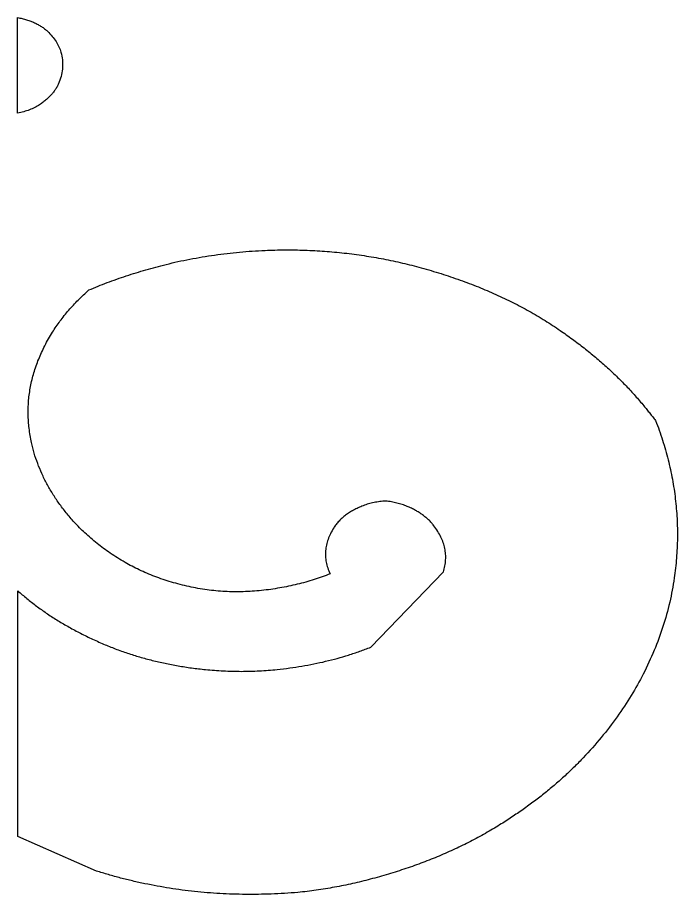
# Model space of a CAD drawing. Header units: centimetres. Extents: x -1.65 to 1.65, y -4.26 to 4.26.
# Drawn here: x -1.315 to -0.52, y -2.512 to -1.456 of the extents above; entities that cross this region are included whole.
import ezdxf

# ---------------------------------------------------------------- set-up
doc = ezdxf.new("R2010")
doc.units = ezdxf.units.CM
doc.header["$MEASUREMENT"] = 0
doc.layers.add('Layer 1', color=7, linetype='Continuous')

msp = doc.modelspace()

# ---------------------------------------------------------------- linework, layer by layer
at = {"layer": 'Layer 1', "color": 177}
for points, knots in [([(-1.28828, -1.56152), (-1.28682, -1.56054), (-1.28539, -1.55952), (-1.284, -1.55846), (-1.284, -1.55846), (-1.28267, -1.55745), (-1.28138, -1.5564), (-1.28012, -1.55531), (-1.28012, -1.55531), (-1.27893, -1.55427), (-1.27776, -1.55318), (-1.27664, -1.55206), (-1.27664, -1.55206), (-1.27557, -1.551), (-1.27454, -1.5499), (-1.27356, -1.54876), (-1.27356, -1.54876), (-1.27258, -1.54762), (-1.27164, -1.54646), (-1.27075, -1.54525), (-1.27075, -1.54525), (-1.26991, -1.5441), (-1.26911, -1.54291), (-1.26836, -1.54169), (-1.26836, -1.54169), (-1.2676, -1.54045), (-1.26689, -1.53918), (-1.26624, -1.53788), (-1.26624, -1.53788), (-1.26561, -1.53663), (-1.26505, -1.53535), (-1.26453, -1.53406), (-1.26453, -1.53406), (-1.2634, -1.53115), (-1.26249, -1.52817), (-1.26181, -1.52513), (-1.26181, -1.52513), (-1.26116, -1.5222), (-1.26075, -1.51922), (-1.26058, -1.51623), (-1.26058, -1.51623), (-1.26041, -1.51326), (-1.26049, -1.51027), (-1.26081, -1.50731), (-1.26081, -1.50731), (-1.26114, -1.50429), (-1.26171, -1.50129), (-1.26253, -1.49836), (-1.26253, -1.49836), (-1.26315, -1.49613), (-1.26393, -1.49395), (-1.26489, -1.49183), (-1.26489, -1.49183), (-1.26592, -1.48957), (-1.26711, -1.48739), (-1.26845, -1.4853), (-1.26845, -1.4853), (-1.26984, -1.48314), (-1.27136, -1.48108), (-1.27302, -1.47912), (-1.27302, -1.47912), (-1.27483, -1.47698), (-1.27676, -1.47495), (-1.27881, -1.47304), (-1.27881, -1.47304), (-1.27989, -1.47202), (-1.28103, -1.47105), (-1.28221, -1.47013), (-1.28221, -1.47013), (-1.28347, -1.46914), (-1.28478, -1.4682), (-1.28612, -1.46732), (-1.28612, -1.46732), (-1.2874, -1.46647), (-1.28871, -1.46567), (-1.29006, -1.46493), (-1.29006, -1.46493), (-1.29149, -1.46415), (-1.29295, -1.4634), (-1.29444, -1.46272), (-1.29444, -1.46272), (-1.29592, -1.46204), (-1.29744, -1.4614), (-1.29897, -1.46083), (-1.29897, -1.46083), (-1.30058, -1.46021), (-1.3022, -1.45966), (-1.30385, -1.45916), (-1.30385, -1.45916), (-1.30562, -1.45862), (-1.3074, -1.45813), (-1.3092, -1.4577), (-1.3092, -1.4577), (-1.31105, -1.45724), (-1.31293, -1.45685), (-1.31482, -1.4565), (-1.31482, -1.4565), (-1.31482, -1.4565), (-1.31471, -1.5717), (-1.31471, -1.5717), (-1.31471, -1.5717), (-1.31221, -1.57119), (-1.30975, -1.57058), (-1.30731, -1.56987), (-1.30731, -1.56987), (-1.30499, -1.56919), (-1.3027, -1.56842), (-1.30045, -1.56756), (-1.30045, -1.56756), (-1.29824, -1.56671), (-1.29608, -1.56576), (-1.29398, -1.56471), (-1.29398, -1.56471), (-1.29203, -1.56375), (-1.29012, -1.56268), (-1.28828, -1.56152)], [0, 0, 0, 0, 0.0333333, 0.0333333, 0.0333333, 0.0333333, 0.0666667, 0.0666667, 0.0666667, 0.0666667, 0.1, 0.1, 0.1, 0.1, 0.1333333, 0.1333333, 0.1333333, 0.1333333, 0.1666667, 0.1666667, 0.1666667, 0.1666667, 0.2, 0.2, 0.2, 0.2, 0.2333333, 0.2333333, 0.2333333, 0.2333333, 0.2666667, 0.2666667, 0.2666667, 0.2666667, 0.3, 0.3, 0.3, 0.3, 0.3333333, 0.3333333, 0.3333333, 0.3333333, 0.3666667, 0.3666667, 0.3666667, 0.3666667, 0.4, 0.4, 0.4, 0.4, 0.4333333, 0.4333333, 0.4333333, 0.4333333, 0.4666667, 0.4666667, 0.4666667, 0.4666667, 0.5, 0.5, 0.5, 0.5, 0.5333333, 0.5333333, 0.5333333, 0.5333333, 0.5666667, 0.5666667, 0.5666667, 0.5666667, 0.6, 0.6, 0.6, 0.6, 0.6333333, 0.6333333, 0.6333333, 0.6333333, 0.6666667, 0.6666667, 0.6666667, 0.6666667, 0.7, 0.7, 0.7, 0.7, 0.7333333, 0.7333333, 0.7333333, 0.7333333, 0.7666667, 0.7666667, 0.7666667, 0.7666667, 0.8, 0.8, 0.8, 0.8, 0.8333333, 0.8333333, 0.8333333, 0.8333333, 0.8666667, 0.8666667, 0.8666667, 0.8666667, 0.9, 0.9, 0.9, 0.9, 0.9333333, 0.9333333, 0.9333333, 0.9333333, 1, 1, 1, 1]), ([(-0.97738, -2.5093), (-0.96992, -2.50853), (-0.96247, -2.50762), (-0.95504, -2.50656), (-0.95504, -2.50656), (-0.9477, -2.50552), (-0.94037, -2.50433), (-0.93307, -2.503), (-0.93307, -2.503), (-0.92578, -2.50168), (-0.91851, -2.50022), (-0.91128, -2.4986), (-0.91128, -2.4986), (-0.90417, -2.49703), (-0.89711, -2.49532), (-0.89008, -2.49345), (-0.89008, -2.49345), (-0.88277, -2.49151), (-0.87547, -2.48945), (-0.86822, -2.48727), (-0.86822, -2.48727), (-0.86113, -2.48514), (-0.85408, -2.4829), (-0.84706, -2.48053), (-0.84706, -2.48053), (-0.84022, -2.47823), (-0.83344, -2.47581), (-0.8267, -2.47326), (-0.8267, -2.47326), (-0.82013, -2.47077), (-0.81359, -2.46818), (-0.80712, -2.46546), (-0.80712, -2.46546), (-0.80064, -2.46274), (-0.79421, -2.4599), (-0.78784, -2.45693), (-0.78784, -2.45693), (-0.78166, -2.45407), (-0.77555, -2.45108), (-0.7695, -2.44797), (-0.7695, -2.44797), (-0.76338, -2.44483), (-0.75734, -2.44157), (-0.75136, -2.43819), (-0.75136, -2.43819), (-0.74559, -2.43492), (-0.73989, -2.43155), (-0.73425, -2.42805), (-0.73425, -2.42805), (-0.72939, -2.42503), (-0.72458, -2.42194), (-0.71981, -2.41878), (-0.71981, -2.41878), (-0.71515, -2.4157), (-0.71055, -2.41255), (-0.70598, -2.40932), (-0.70598, -2.40932), (-0.70142, -2.4061), (-0.69692, -2.40282), (-0.69246, -2.39947), (-0.69246, -2.39947), (-0.68811, -2.39619), (-0.68381, -2.39285), (-0.67958, -2.38945), (-0.67958, -2.38945), (-0.6754, -2.38609), (-0.67128, -2.38267), (-0.66721, -2.37918), (-0.66721, -2.37918), (-0.66327, -2.37578), (-0.65937, -2.37232), (-0.65553, -2.3688), (-0.65553, -2.3688), (-0.65169, -2.36527), (-0.64792, -2.36168), (-0.6442, -2.35802), (-0.6442, -2.35802), (-0.64059, -2.35446), (-0.63704, -2.35084), (-0.63356, -2.34716), (-0.63356, -2.34716), (-0.62607, -2.33923), (-0.61884, -2.33107), (-0.6119, -2.32269), (-0.6119, -2.32269), (-0.60527, -2.31468), (-0.59893, -2.30645), (-0.59287, -2.29802), (-0.59287, -2.29802), (-0.58687, -2.28965), (-0.58119, -2.28107), (-0.57581, -2.2723), (-0.57581, -2.2723), (-0.57068, -2.26389), (-0.56586, -2.25529), (-0.56137, -2.24653), (-0.56137, -2.24653), (-0.55659, -2.23718), (-0.55219, -2.22765), (-0.54816, -2.21795), (-0.54816, -2.21795), (-0.54426, -2.20858), (-0.54075, -2.19907), (-0.53764, -2.18941), (-0.53764, -2.18941), (-0.53452, -2.17978), (-0.53181, -2.17001), (-0.52951, -2.16015), (-0.52951, -2.16015), (-0.52726, -2.15048), (-0.52543, -2.14073), (-0.52401, -2.13091), (-0.52401, -2.13091), (-0.52287, -2.12295), (-0.52198, -2.11495), (-0.52135, -2.10692), (-0.52135, -2.10692), (-0.52072, -2.09894), (-0.52035, -2.09095), (-0.52025, -2.08294), (-0.52025, -2.08294), (-0.52014, -2.07505), (-0.52029, -2.06716), (-0.5207, -2.05929), (-0.5207, -2.05929), (-0.52112, -2.05137), (-0.52179, -2.04347), (-0.52272, -2.03561), (-0.52272, -2.03561), (-0.52366, -2.02773), (-0.52484, -2.0199), (-0.52628, -2.01211), (-0.52628, -2.01211), (-0.52774, -2.00421), (-0.52945, -1.99637), (-0.53142, -1.98859), (-0.53142, -1.98859), (-0.53341, -1.98068), (-0.53566, -1.97284), (-0.53814, -1.96506), (-0.53814, -1.96506), (-0.54067, -1.95712), (-0.54345, -1.94927), (-0.54646, -1.94149), (-0.54646, -1.94149), (-0.54763, -1.94), (-0.54881, -1.9385), (-0.54999, -1.93702), (-0.54999, -1.93702), (-0.55115, -1.93555), (-0.55231, -1.93409), (-0.55347, -1.93264), (-0.55347, -1.93264), (-0.55465, -1.93118), (-0.55582, -1.92972), (-0.557, -1.92826), (-0.557, -1.92826), (-0.55821, -1.92677), (-0.55944, -1.92527), (-0.56066, -1.92378), (-0.56066, -1.92378), (-0.56403, -1.91968), (-0.56747, -1.91564), (-0.571, -1.91168), (-0.571, -1.91168), (-0.57461, -1.9076), (-0.57832, -1.90359), (-0.5821, -1.89966), (-0.5821, -1.89966), (-0.58588, -1.89572), (-0.58972, -1.89186), (-0.59365, -1.88805), (-0.59365, -1.88805), (-0.59768, -1.88415), (-0.60179, -1.88032), (-0.60596, -1.87655), (-0.60596, -1.87655), (-0.61021, -1.87272), (-0.61454, -1.86897), (-0.61892, -1.86528), (-0.61892, -1.86528), (-0.62343, -1.86149), (-0.628, -1.85778), (-0.63263, -1.85414), (-0.63263, -1.85414), (-0.63726, -1.85051), (-0.64195, -1.84694), (-0.64671, -1.84347), (-0.64671, -1.84347), (-0.65157, -1.83988), (-0.65651, -1.83639), (-0.6615, -1.83296), (-0.6615, -1.83296), (-0.66741, -1.8289), (-0.67343, -1.82497), (-0.67954, -1.82118), (-0.67954, -1.82118), (-0.68587, -1.81726), (-0.69229, -1.81348), (-0.69879, -1.80984), (-0.69879, -1.80984), (-0.70521, -1.80626), (-0.71171, -1.80281), (-0.71828, -1.7995), (-0.71828, -1.7995), (-0.72508, -1.79609), (-0.73195, -1.79281), (-0.7389, -1.78968), (-0.7389, -1.78968), (-0.74583, -1.78655), (-0.75284, -1.78356), (-0.75991, -1.78072), (-0.75991, -1.78072), (-0.76719, -1.77779), (-0.77454, -1.775), (-0.78192, -1.77236), (-0.78192, -1.77236), (-0.78953, -1.76964), (-0.79717, -1.76707), (-0.80487, -1.76464), (-0.80487, -1.76464), (-0.81275, -1.76215), (-0.82069, -1.75981), (-0.82866, -1.75761), (-0.82866, -1.75761), (-0.8361, -1.75556), (-0.84357, -1.75366), (-0.85108, -1.75191), (-0.85108, -1.75191), (-0.85875, -1.75012), (-0.86647, -1.74849), (-0.8742, -1.74701), (-0.8742, -1.74701), (-0.88197, -1.74553), (-0.88975, -1.7442), (-0.89757, -1.74301), (-0.89757, -1.74301), (-0.90549, -1.74182), (-0.91344, -1.74078), (-0.92139, -1.73988), (-0.92139, -1.73988), (-0.92926, -1.739), (-0.93714, -1.73828), (-0.94504, -1.73771), (-0.94504, -1.73771), (-0.95297, -1.73713), (-0.96093, -1.7367), (-0.96888, -1.73644), (-0.96888, -1.73644), (-0.97688, -1.73617), (-0.98488, -1.73606), (-0.99288, -1.7361), (-0.99288, -1.7361), (-1.00086, -1.73614), (-1.00885, -1.73634), (-1.01682, -1.73669), (-1.01682, -1.73669), (-1.02704, -1.73713), (-1.03724, -1.73782), (-1.04742, -1.73876), (-1.04742, -1.73876), (-1.0575, -1.7397), (-1.06754, -1.74087), (-1.07755, -1.74229), (-1.07755, -1.74229), (-1.08749, -1.7437), (-1.09739, -1.74535), (-1.10723, -1.74725), (-1.10723, -1.74725), (-1.11686, -1.74911), (-1.12644, -1.75121), (-1.13596, -1.75356), (-1.13596, -1.75356), (-1.14412, -1.75558), (-1.15225, -1.75775), (-1.16033, -1.76008), (-1.16033, -1.76008), (-1.16823, -1.76236), (-1.17607, -1.76478), (-1.18387, -1.76737), (-1.18387, -1.76737), (-1.19159, -1.76993), (-1.19926, -1.77265), (-1.20686, -1.77553), (-1.20686, -1.77553), (-1.21424, -1.77831), (-1.22155, -1.78126), (-1.22881, -1.78435), (-1.22881, -1.78435), (-1.23325, -1.78824), (-1.23756, -1.79227), (-1.24173, -1.79644), (-1.24173, -1.79644), (-1.24569, -1.80041), (-1.2495, -1.80451), (-1.25316, -1.80874), (-1.25316, -1.80874), (-1.25684, -1.81298), (-1.26035, -1.81737), (-1.26369, -1.82188), (-1.26369, -1.82188), (-1.26685, -1.82615), (-1.26986, -1.83055), (-1.27268, -1.83507), (-1.27268, -1.83507), (-1.27435, -1.83774), (-1.27597, -1.84046), (-1.27753, -1.8432), (-1.27753, -1.8432), (-1.27906, -1.84588), (-1.28052, -1.84861), (-1.28194, -1.85136), (-1.28194, -1.85136), (-1.28331, -1.85402), (-1.28462, -1.85673), (-1.28587, -1.85945), (-1.28587, -1.85945), (-1.28709, -1.86212), (-1.28826, -1.86482), (-1.28936, -1.86754), (-1.28936, -1.86754), (-1.29046, -1.87027), (-1.2915, -1.87301), (-1.29247, -1.87578), (-1.29247, -1.87578), (-1.29342, -1.87851), (-1.29431, -1.88125), (-1.29513, -1.88401), (-1.29513, -1.88401), (-1.29593, -1.88675), (-1.29667, -1.88949), (-1.29734, -1.89225), (-1.29734, -1.89225), (-1.29801, -1.895), (-1.29861, -1.89775), (-1.29914, -1.90052), (-1.29914, -1.90052), (-1.30018, -1.90601), (-1.30095, -1.91155), (-1.30143, -1.91712), (-1.30143, -1.91712), (-1.30191, -1.92265), (-1.3021, -1.92818), (-1.30201, -1.93372), (-1.30201, -1.93372), (-1.30191, -1.93943), (-1.30153, -1.94515), (-1.30086, -1.95082), (-1.30086, -1.95082), (-1.30019, -1.95659), (-1.29923, -1.9623), (-1.29799, -1.96797), (-1.29799, -1.96797), (-1.29707, -1.97221), (-1.29599, -1.97642), (-1.29477, -1.98059), (-1.29477, -1.98059), (-1.29351, -1.98486), (-1.2921, -1.98908), (-1.29055, -1.99326), (-1.29055, -1.99326), (-1.28902, -1.99735), (-1.28735, -2.00139), (-1.28554, -2.00537), (-1.28554, -2.00537), (-1.28367, -2.00948), (-1.28167, -2.01353), (-1.27954, -2.01751), (-1.27954, -2.01751), (-1.2774, -2.02148), (-1.27513, -2.0254), (-1.27273, -2.02923), (-1.27273, -2.02923), (-1.27025, -2.0332), (-1.26764, -2.0371), (-1.26491, -2.04092), (-1.26491, -2.04092), (-1.26213, -2.04482), (-1.25923, -2.04864), (-1.25621, -2.05237), (-1.25621, -2.05237), (-1.25307, -2.05626), (-1.24983, -2.06006), (-1.24648, -2.06376), (-1.24648, -2.06376), (-1.24242, -2.06825), (-1.23816, -2.07257), (-1.23373, -2.0767), (-1.23373, -2.0767), (-1.22901, -2.0811), (-1.2241, -2.08531), (-1.21902, -2.08933), (-1.21902, -2.08933), (-1.21387, -2.09342), (-1.20856, -2.09731), (-1.20311, -2.101), (-1.20311, -2.101), (-1.19734, -2.10493), (-1.19141, -2.10865), (-1.18536, -2.11216), (-1.18536, -2.11216), (-1.17984, -2.11538), (-1.17416, -2.11836), (-1.16837, -2.1211), (-1.16837, -2.1211), (-1.16219, -2.12402), (-1.15589, -2.12669), (-1.1495, -2.12911), (-1.1495, -2.12911), (-1.14295, -2.13158), (-1.13632, -2.13381), (-1.1296, -2.13579), (-1.1296, -2.13579), (-1.12257, -2.13787), (-1.11548, -2.1397), (-1.10833, -2.14128), (-1.10833, -2.14128), (-1.10479, -2.14206), (-1.10122, -2.14277), (-1.09764, -2.14341), (-1.09764, -2.14341), (-1.09398, -2.14405), (-1.09033, -2.14463), (-1.08665, -2.14513), (-1.08665, -2.14513), (-1.08309, -2.14562), (-1.07951, -2.14602), (-1.07593, -2.14636), (-1.07593, -2.14636), (-1.07233, -2.14671), (-1.0687, -2.14697), (-1.06508, -2.14716), (-1.06508, -2.14716), (-1.06144, -2.14736), (-1.05782, -2.14748), (-1.05418, -2.14753), (-1.05418, -2.14753), (-1.05055, -2.14758), (-1.04691, -2.14755), (-1.04329, -2.14745), (-1.04329, -2.14745), (-1.03955, -2.14734), (-1.03581, -2.14717), (-1.03208, -2.14691), (-1.03208, -2.14691), (-1.02836, -2.14667), (-1.02466, -2.14635), (-1.02096, -2.14595), (-1.02096, -2.14595), (-1.01362, -2.14516), (-1.00632, -2.14414), (-0.99905, -2.14288), (-0.99905, -2.14288), (-0.99199, -2.14167), (-0.98496, -2.14021), (-0.97799, -2.13852), (-0.97799, -2.13852), (-0.97112, -2.13685), (-0.96432, -2.13495), (-0.95758, -2.1328), (-0.95758, -2.1328), (-0.95115, -2.13076), (-0.94481, -2.12848), (-0.93855, -2.12598), (-0.93855, -2.12598), (-0.9396, -2.12366), (-0.94052, -2.12128), (-0.94129, -2.11886), (-0.94129, -2.11886), (-0.94204, -2.11654), (-0.94263, -2.11417), (-0.94309, -2.11178), (-0.94309, -2.11178), (-0.94351, -2.10952), (-0.94379, -2.10723), (-0.94391, -2.10493), (-0.94391, -2.10493), (-0.94404, -2.10266), (-0.94401, -2.10037), (-0.94382, -2.09809), (-0.94382, -2.09809), (-0.94364, -2.09581), (-0.9433, -2.09355), (-0.94282, -2.09133), (-0.94282, -2.09133), (-0.94232, -2.08902), (-0.94168, -2.08676), (-0.94089, -2.08454), (-0.94089, -2.08454), (-0.94005, -2.08217), (-0.93907, -2.07986), (-0.93796, -2.0776), (-0.93796, -2.0776), (-0.93679, -2.07521), (-0.9355, -2.07289), (-0.93407, -2.07066), (-0.93407, -2.07066), (-0.93317, -2.06923), (-0.93221, -2.06785), (-0.93117, -2.06653), (-0.93117, -2.06653), (-0.93007, -2.06511), (-0.9289, -2.06374), (-0.92767, -2.06243), (-0.92767, -2.06243), (-0.92649, -2.06118), (-0.92527, -2.05998), (-0.92398, -2.05884), (-0.92398, -2.05884), (-0.92261, -2.05761), (-0.92119, -2.05645), (-0.91972, -2.05535), (-0.91972, -2.05535), (-0.91825, -2.05425), (-0.91675, -2.0532), (-0.91519, -2.05221), (-0.91519, -2.05221), (-0.91354, -2.05116), (-0.91185, -2.05016), (-0.91012, -2.04923), (-0.91012, -2.04923), (-0.90829, -2.04824), (-0.90643, -2.04731), (-0.90454, -2.04645), (-0.90454, -2.04645), (-0.90255, -2.04554), (-0.90055, -2.04469), (-0.89851, -2.0439), (-0.89851, -2.0439), (-0.89645, -2.0431), (-0.89436, -2.0424), (-0.89224, -2.04179), (-0.89224, -2.04179), (-0.89001, -2.04114), (-0.88775, -2.04059), (-0.88548, -2.04012), (-0.88548, -2.04012), (-0.88319, -2.03967), (-0.88087, -2.03929), (-0.87855, -2.039), (-0.87855, -2.039), (-0.87618, -2.03872), (-0.87379, -2.03853), (-0.87141, -2.03842), (-0.87141, -2.03842), (-0.86912, -2.03865), (-0.86683, -2.03895), (-0.86456, -2.03934), (-0.86456, -2.03934), (-0.86235, -2.03972), (-0.86015, -2.04017), (-0.85797, -2.04071), (-0.85797, -2.04071), (-0.85581, -2.04124), (-0.85369, -2.04185), (-0.85158, -2.04254), (-0.85158, -2.04254), (-0.84958, -2.04319), (-0.8476, -2.04393), (-0.84566, -2.04474), (-0.84566, -2.04474), (-0.84392, -2.04546), (-0.84219, -2.04623), (-0.84049, -2.04706), (-0.84049, -2.04706), (-0.83887, -2.04784), (-0.83727, -2.04866), (-0.83568, -2.04953), (-0.83568, -2.04953), (-0.83417, -2.05036), (-0.83268, -2.05125), (-0.83122, -2.05217), (-0.83122, -2.05217), (-0.82982, -2.05305), (-0.82846, -2.05397), (-0.82713, -2.05493), (-0.82713, -2.05493), (-0.82579, -2.05589), (-0.8245, -2.0569), (-0.82323, -2.05794), (-0.82323, -2.05794), (-0.82205, -2.05893), (-0.82089, -2.05997), (-0.81977, -2.06104), (-0.81977, -2.06104), (-0.81861, -2.06215), (-0.8175, -2.06329), (-0.81643, -2.06448), (-0.81643, -2.06448), (-0.81542, -2.0656), (-0.81445, -2.06675), (-0.81353, -2.06795), (-0.81353, -2.06795), (-0.81183, -2.07016), (-0.81024, -2.07244), (-0.80877, -2.0748), (-0.80877, -2.0748), (-0.80739, -2.07702), (-0.80613, -2.07931), (-0.80499, -2.08167), (-0.80499, -2.08167), (-0.80393, -2.08388), (-0.80299, -2.08614), (-0.8022, -2.08845), (-0.8022, -2.08845), (-0.80143, -2.09067), (-0.80081, -2.09294), (-0.80034, -2.09524), (-0.80034, -2.09524), (-0.79986, -2.09754), (-0.79953, -2.09985), (-0.79936, -2.10219), (-0.79936, -2.10219), (-0.79918, -2.1045), (-0.79916, -2.10682), (-0.79929, -2.10913), (-0.79929, -2.10913), (-0.79943, -2.11157), (-0.79972, -2.114), (-0.80016, -2.11641), (-0.80016, -2.11641), (-0.8006, -2.11887), (-0.8012, -2.1213), (-0.80194, -2.1237), (-0.80194, -2.1237), (-0.80194, -2.1237), (-0.88954, -2.21413), (-0.88954, -2.21413), (-0.88954, -2.21413), (-0.89388, -2.21585), (-0.89825, -2.21749), (-0.90264, -2.21904), (-0.90264, -2.21904), (-0.90715, -2.22064), (-0.91169, -2.22215), (-0.91626, -2.22359), (-0.91626, -2.22359), (-0.92075, -2.22501), (-0.92528, -2.22634), (-0.92983, -2.22759), (-0.92983, -2.22759), (-0.93446, -2.22887), (-0.93912, -2.23007), (-0.94379, -2.23119), (-0.94379, -2.23119), (-0.94848, -2.23229), (-0.95317, -2.23333), (-0.95789, -2.23429), (-0.95789, -2.23429), (-0.96269, -2.23527), (-0.96749, -2.23616), (-0.97232, -2.23697), (-0.97232, -2.23697), (-0.97724, -2.2378), (-0.98216, -2.23854), (-0.98711, -2.23922), (-0.98711, -2.23922), (-0.99213, -2.2399), (-0.99715, -2.24049), (-1.00219, -2.24101), (-1.00219, -2.24101), (-1.00932, -2.24174), (-1.01647, -2.2423), (-1.02363, -2.24266), (-1.02363, -2.24266), (-1.03083, -2.24304), (-1.03805, -2.24323), (-1.04526, -2.24324), (-1.04526, -2.24324), (-1.0525, -2.24324), (-1.05973, -2.24306), (-1.06697, -2.2427), (-1.06697, -2.2427), (-1.07417, -2.24235), (-1.08135, -2.2418), (-1.08852, -2.24108), (-1.08852, -2.24108), (-1.09407, -2.24051), (-1.09962, -2.23986), (-1.10516, -2.23911), (-1.10516, -2.23911), (-1.11061, -2.23837), (-1.11605, -2.23752), (-1.12148, -2.23659), (-1.12148, -2.23659), (-1.12674, -2.23568), (-1.13199, -2.23468), (-1.13722, -2.23358), (-1.13722, -2.23358), (-1.14236, -2.2325), (-1.14748, -2.23132), (-1.15258, -2.23005), (-1.15258, -2.23005), (-1.15766, -2.22878), (-1.16273, -2.2274), (-1.16777, -2.22594), (-1.16777, -2.22594), (-1.17268, -2.22451), (-1.17758, -2.22298), (-1.18244, -2.22135), (-1.18244, -2.22135), (-1.18735, -2.2197), (-1.19224, -2.21795), (-1.19709, -2.21611), (-1.19709, -2.21611), (-1.20181, -2.21432), (-1.2065, -2.21243), (-1.21114, -2.21044), (-1.21114, -2.21044), (-1.21621, -2.20827), (-1.22123, -2.20601), (-1.22622, -2.20366), (-1.22622, -2.20366), (-1.23107, -2.20138), (-1.23588, -2.19901), (-1.24065, -2.19654), (-1.24065, -2.19654), (-1.24529, -2.19415), (-1.24988, -2.19166), (-1.25443, -2.18908), (-1.25443, -2.18908), (-1.25882, -2.1866), (-1.26317, -2.18402), (-1.26744, -2.18136), (-1.26744, -2.18136), (-1.27174, -2.1787), (-1.27598, -2.17594), (-1.28015, -2.1731), (-1.28015, -2.1731), (-1.28418, -2.17036), (-1.28814, -2.16753), (-1.29205, -2.16462), (-1.29205, -2.16462), (-1.29597, -2.16169), (-1.29984, -2.15867), (-1.30363, -2.15556), (-1.30363, -2.15556), (-1.30729, -2.15257), (-1.31088, -2.1495), (-1.31438, -2.14634), (-1.31438, -2.14634), (-1.31438, -2.14634), (-1.31438, -2.44189), (-1.31438, -2.44189), (-1.31438, -2.44189), (-1.31438, -2.44189), (-1.21986, -2.4835), (-1.21986, -2.4835), (-1.21986, -2.4835), (-1.21508, -2.48502), (-1.21027, -2.48646), (-1.20544, -2.48786), (-1.20544, -2.48786), (-1.20053, -2.48927), (-1.19559, -2.49063), (-1.19064, -2.49193), (-1.19064, -2.49193), (-1.18584, -2.49319), (-1.18103, -2.49439), (-1.1762, -2.49551), (-1.1762, -2.49551), (-1.1713, -2.49666), (-1.1664, -2.49775), (-1.16148, -2.49878), (-1.16148, -2.49878), (-1.15655, -2.49981), (-1.15161, -2.50077), (-1.14665, -2.50167), (-1.14665, -2.50167), (-1.14166, -2.50259), (-1.13667, -2.50344), (-1.13165, -2.50422), (-1.13165, -2.50422), (-1.12667, -2.505), (-1.12169, -2.50572), (-1.11669, -2.50638), (-1.11669, -2.50638), (-1.11167, -2.50704), (-1.10663, -2.50764), (-1.1016, -2.50817), (-1.1016, -2.50817), (-1.09656, -2.50871), (-1.0915, -2.50918), (-1.08645, -2.5096), (-1.08645, -2.5096), (-1.08137, -2.51001), (-1.07628, -2.51037), (-1.0712, -2.51066), (-1.0712, -2.51066), (-1.06604, -2.51095), (-1.06088, -2.51118), (-1.05572, -2.51135), (-1.05572, -2.51135), (-1.05056, -2.51153), (-1.04539, -2.51163), (-1.04024, -2.51168), (-1.04024, -2.51168), (-1.03507, -2.51173), (-1.0299, -2.51171), (-1.02474, -2.51164), (-1.02474, -2.51164), (-1.01957, -2.51156), (-1.0144, -2.51143), (-1.00925, -2.51123), (-1.00925, -2.51123), (-1.00392, -2.51103), (-0.99859, -2.51077), (-0.99328, -2.51045), (-0.99328, -2.51045), (-0.98797, -2.51012), (-0.98267, -2.50974), (-0.97738, -2.5093)], [0, 0, 0, 0, 0.004902, 0.004902, 0.004902, 0.004902, 0.0098039, 0.0098039, 0.0098039, 0.0098039, 0.0147059, 0.0147059, 0.0147059, 0.0147059, 0.0196078, 0.0196078, 0.0196078, 0.0196078, 0.0245098, 0.0245098, 0.0245098, 0.0245098, 0.0294118, 0.0294118, 0.0294118, 0.0294118, 0.0343137, 0.0343137, 0.0343137, 0.0343137, 0.0392157, 0.0392157, 0.0392157, 0.0392157, 0.0441176, 0.0441176, 0.0441176, 0.0441176, 0.0490196, 0.0490196, 0.0490196, 0.0490196, 0.0539216, 0.0539216, 0.0539216, 0.0539216, 0.0588235, 0.0588235, 0.0588235, 0.0588235, 0.0637255, 0.0637255, 0.0637255, 0.0637255, 0.0686275, 0.0686275, 0.0686275, 0.0686275, 0.0735294, 0.0735294, 0.0735294, 0.0735294, 0.0784314, 0.0784314, 0.0784314, 0.0784314, 0.0833333, 0.0833333, 0.0833333, 0.0833333, 0.0882353, 0.0882353, 0.0882353, 0.0882353, 0.0931373, 0.0931373, 0.0931373, 0.0931373, 0.0980392, 0.0980392, 0.0980392, 0.0980392, 0.1029412, 0.1029412, 0.1029412, 0.1029412, 0.1078431, 0.1078431, 0.1078431, 0.1078431, 0.1127451, 0.1127451, 0.1127451, 0.1127451, 0.1176471, 0.1176471, 0.1176471, 0.1176471, 0.122549, 0.122549, 0.122549, 0.122549, 0.127451, 0.127451, 0.127451, 0.127451, 0.1323529, 0.1323529, 0.1323529, 0.1323529, 0.1372549, 0.1372549, 0.1372549, 0.1372549, 0.1421569, 0.1421569, 0.1421569, 0.1421569, 0.1470588, 0.1470588, 0.1470588, 0.1470588, 0.1519608, 0.1519608, 0.1519608, 0.1519608, 0.1568627, 0.1568627, 0.1568627, 0.1568627, 0.1617647, 0.1617647, 0.1617647, 0.1617647, 0.1666667, 0.1666667, 0.1666667, 0.1666667, 0.1715686, 0.1715686, 0.1715686, 0.1715686, 0.1764706, 0.1764706, 0.1764706, 0.1764706, 0.1813725, 0.1813725, 0.1813725, 0.1813725, 0.1862745, 0.1862745, 0.1862745, 0.1862745, 0.1911765, 0.1911765, 0.1911765, 0.1911765, 0.1960784, 0.1960784, 0.1960784, 0.1960784, 0.2009804, 0.2009804, 0.2009804, 0.2009804, 0.2058824, 0.2058824, 0.2058824, 0.2058824, 0.2107843, 0.2107843, 0.2107843, 0.2107843, 0.2156863, 0.2156863, 0.2156863, 0.2156863, 0.2205882, 0.2205882, 0.2205882, 0.2205882, 0.2254902, 0.2254902, 0.2254902, 0.2254902, 0.2303922, 0.2303922, 0.2303922, 0.2303922, 0.2352941, 0.2352941, 0.2352941, 0.2352941, 0.2401961, 0.2401961, 0.2401961, 0.2401961, 0.245098, 0.245098, 0.245098, 0.245098, 0.25, 0.25, 0.25, 0.25, 0.254902, 0.254902, 0.254902, 0.254902, 0.2598039, 0.2598039, 0.2598039, 0.2598039, 0.2647059, 0.2647059, 0.2647059, 0.2647059, 0.2696078, 0.2696078, 0.2696078, 0.2696078, 0.2745098, 0.2745098, 0.2745098, 0.2745098, 0.2794118, 0.2794118, 0.2794118, 0.2794118, 0.2843137, 0.2843137, 0.2843137, 0.2843137, 0.2892157, 0.2892157, 0.2892157, 0.2892157, 0.2941176, 0.2941176, 0.2941176, 0.2941176, 0.2990196, 0.2990196, 0.2990196, 0.2990196, 0.3039216, 0.3039216, 0.3039216, 0.3039216, 0.3088235, 0.3088235, 0.3088235, 0.3088235, 0.3137255, 0.3137255, 0.3137255, 0.3137255, 0.3186275, 0.3186275, 0.3186275, 0.3186275, 0.3235294, 0.3235294, 0.3235294, 0.3235294, 0.3284314, 0.3284314, 0.3284314, 0.3284314, 0.3333333, 0.3333333, 0.3333333, 0.3333333, 0.3382353, 0.3382353, 0.3382353, 0.3382353, 0.3431373, 0.3431373, 0.3431373, 0.3431373, 0.3480392, 0.3480392, 0.3480392, 0.3480392, 0.3529412, 0.3529412, 0.3529412, 0.3529412, 0.3578431, 0.3578431, 0.3578431, 0.3578431, 0.3627451, 0.3627451, 0.3627451, 0.3627451, 0.3676471, 0.3676471, 0.3676471, 0.3676471, 0.372549, 0.372549, 0.372549, 0.372549, 0.377451, 0.377451, 0.377451, 0.377451, 0.3823529, 0.3823529, 0.3823529, 0.3823529, 0.3872549, 0.3872549, 0.3872549, 0.3872549, 0.3921569, 0.3921569, 0.3921569, 0.3921569, 0.3970588, 0.3970588, 0.3970588, 0.3970588, 0.4019608, 0.4019608, 0.4019608, 0.4019608, 0.4068627, 0.4068627, 0.4068627, 0.4068627, 0.4117647, 0.4117647, 0.4117647, 0.4117647, 0.4166667, 0.4166667, 0.4166667, 0.4166667, 0.4215686, 0.4215686, 0.4215686, 0.4215686, 0.4264706, 0.4264706, 0.4264706, 0.4264706, 0.4313725, 0.4313725, 0.4313725, 0.4313725, 0.4362745, 0.4362745, 0.4362745, 0.4362745, 0.4411765, 0.4411765, 0.4411765, 0.4411765, 0.4460784, 0.4460784, 0.4460784, 0.4460784, 0.4509804, 0.4509804, 0.4509804, 0.4509804, 0.4558824, 0.4558824, 0.4558824, 0.4558824, 0.4607843, 0.4607843, 0.4607843, 0.4607843, 0.4656863, 0.4656863, 0.4656863, 0.4656863, 0.4705882, 0.4705882, 0.4705882, 0.4705882, 0.4754902, 0.4754902, 0.4754902, 0.4754902, 0.4803922, 0.4803922, 0.4803922, 0.4803922, 0.4852941, 0.4852941, 0.4852941, 0.4852941, 0.4901961, 0.4901961, 0.4901961, 0.4901961, 0.495098, 0.495098, 0.495098, 0.495098, 0.5, 0.5, 0.5, 0.5, 0.504902, 0.504902, 0.504902, 0.504902, 0.5098039, 0.5098039, 0.5098039, 0.5098039, 0.5147059, 0.5147059, 0.5147059, 0.5147059, 0.5196078, 0.5196078, 0.5196078, 0.5196078, 0.5245098, 0.5245098, 0.5245098, 0.5245098, 0.5294118, 0.5294118, 0.5294118, 0.5294118, 0.5343137, 0.5343137, 0.5343137, 0.5343137, 0.5392157, 0.5392157, 0.5392157, 0.5392157, 0.5441176, 0.5441176, 0.5441176, 0.5441176, 0.5490196, 0.5490196, 0.5490196, 0.5490196, 0.5539216, 0.5539216, 0.5539216, 0.5539216, 0.5588235, 0.5588235, 0.5588235, 0.5588235, 0.5637255, 0.5637255, 0.5637255, 0.5637255, 0.5686275, 0.5686275, 0.5686275, 0.5686275, 0.5735294, 0.5735294, 0.5735294, 0.5735294, 0.5784314, 0.5784314, 0.5784314, 0.5784314, 0.5833333, 0.5833333, 0.5833333, 0.5833333, 0.5882353, 0.5882353, 0.5882353, 0.5882353, 0.5931373, 0.5931373, 0.5931373, 0.5931373, 0.5980392, 0.5980392, 0.5980392, 0.5980392, 0.6029412, 0.6029412, 0.6029412, 0.6029412, 0.6078431, 0.6078431, 0.6078431, 0.6078431, 0.6127451, 0.6127451, 0.6127451, 0.6127451, 0.6176471, 0.6176471, 0.6176471, 0.6176471, 0.622549, 0.622549, 0.622549, 0.622549, 0.627451, 0.627451, 0.627451, 0.627451, 0.6323529, 0.6323529, 0.6323529, 0.6323529, 0.6372549, 0.6372549, 0.6372549, 0.6372549, 0.6421569, 0.6421569, 0.6421569, 0.6421569, 0.6470588, 0.6470588, 0.6470588, 0.6470588, 0.6519608, 0.6519608, 0.6519608, 0.6519608, 0.6568627, 0.6568627, 0.6568627, 0.6568627, 0.6617647, 0.6617647, 0.6617647, 0.6617647, 0.6666667, 0.6666667, 0.6666667, 0.6666667, 0.6715686, 0.6715686, 0.6715686, 0.6715686, 0.6764706, 0.6764706, 0.6764706, 0.6764706, 0.6813725, 0.6813725, 0.6813725, 0.6813725, 0.6862745, 0.6862745, 0.6862745, 0.6862745, 0.6911765, 0.6911765, 0.6911765, 0.6911765, 0.6960784, 0.6960784, 0.6960784, 0.6960784, 0.7009804, 0.7009804, 0.7009804, 0.7009804, 0.7058824, 0.7058824, 0.7058824, 0.7058824, 0.7107843, 0.7107843, 0.7107843, 0.7107843, 0.7156863, 0.7156863, 0.7156863, 0.7156863, 0.7205882, 0.7205882, 0.7205882, 0.7205882, 0.7254902, 0.7254902, 0.7254902, 0.7254902, 0.7303922, 0.7303922, 0.7303922, 0.7303922, 0.7352941, 0.7352941, 0.7352941, 0.7352941, 0.7401961, 0.7401961, 0.7401961, 0.7401961, 0.745098, 0.745098, 0.745098, 0.745098, 0.75, 0.75, 0.75, 0.75, 0.754902, 0.754902, 0.754902, 0.754902, 0.7598039, 0.7598039, 0.7598039, 0.7598039, 0.7647059, 0.7647059, 0.7647059, 0.7647059, 0.7696078, 0.7696078, 0.7696078, 0.7696078, 0.7745098, 0.7745098, 0.7745098, 0.7745098, 0.7794118, 0.7794118, 0.7794118, 0.7794118, 0.7843137, 0.7843137, 0.7843137, 0.7843137, 0.7892157, 0.7892157, 0.7892157, 0.7892157, 0.7941176, 0.7941176, 0.7941176, 0.7941176, 0.7990196, 0.7990196, 0.7990196, 0.7990196, 0.8039216, 0.8039216, 0.8039216, 0.8039216, 0.8088235, 0.8088235, 0.8088235, 0.8088235, 0.8137255, 0.8137255, 0.8137255, 0.8137255, 0.8186275, 0.8186275, 0.8186275, 0.8186275, 0.8235294, 0.8235294, 0.8235294, 0.8235294, 0.8284314, 0.8284314, 0.8284314, 0.8284314, 0.8333333, 0.8333333, 0.8333333, 0.8333333, 0.8382353, 0.8382353, 0.8382353, 0.8382353, 0.8431373, 0.8431373, 0.8431373, 0.8431373, 0.8480392, 0.8480392, 0.8480392, 0.8480392, 0.8529412, 0.8529412, 0.8529412, 0.8529412, 0.8578431, 0.8578431, 0.8578431, 0.8578431, 0.8627451, 0.8627451, 0.8627451, 0.8627451, 0.8676471, 0.8676471, 0.8676471, 0.8676471, 0.872549, 0.872549, 0.872549, 0.872549, 0.877451, 0.877451, 0.877451, 0.877451, 0.8823529, 0.8823529, 0.8823529, 0.8823529, 0.8872549, 0.8872549, 0.8872549, 0.8872549, 0.8921569, 0.8921569, 0.8921569, 0.8921569, 0.8970588, 0.8970588, 0.8970588, 0.8970588, 0.9019608, 0.9019608, 0.9019608, 0.9019608, 0.9068627, 0.9068627, 0.9068627, 0.9068627, 0.9117647, 0.9117647, 0.9117647, 0.9117647, 0.9166667, 0.9166667, 0.9166667, 0.9166667, 0.9215686, 0.9215686, 0.9215686, 0.9215686, 0.9264706, 0.9264706, 0.9264706, 0.9264706, 0.9313725, 0.9313725, 0.9313725, 0.9313725, 0.9362745, 0.9362745, 0.9362745, 0.9362745, 0.9411765, 0.9411765, 0.9411765, 0.9411765, 0.9460784, 0.9460784, 0.9460784, 0.9460784, 0.9509804, 0.9509804, 0.9509804, 0.9509804, 0.9558824, 0.9558824, 0.9558824, 0.9558824, 0.9607843, 0.9607843, 0.9607843, 0.9607843, 0.9656863, 0.9656863, 0.9656863, 0.9656863, 0.9705882, 0.9705882, 0.9705882, 0.9705882, 0.9754902, 0.9754902, 0.9754902, 0.9754902, 0.9803922, 0.9803922, 0.9803922, 0.9803922, 0.9852941, 0.9852941, 0.9852941, 0.9852941, 0.9901961, 0.9901961, 0.9901961, 0.9901961, 1, 1, 1, 1])]:
    msp.add_open_spline(points, degree=3, knots=knots, dxfattribs=at)

doc.saveas('drawing.dxf')
